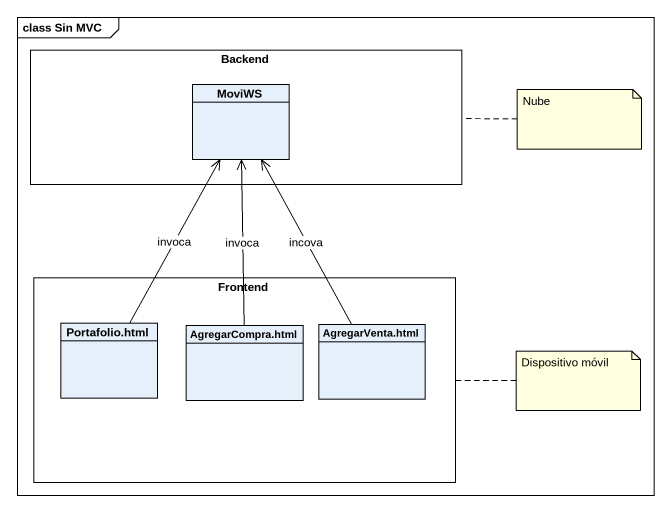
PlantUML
@startuml
mainframe class Sin MVC
hide circle
hide empty members
rectangle Backend {
  class MoviWS
}
rectangle Frontend {
  class "Portafolio.html" as Portafolio_html
  class "AgregarCompra.html" as AgregarCompra_html
  class "AgregarVenta.html" as AgregarVenta_html
}
Portafolio_html -up-> MoviWS : invoca
AgregarCompra_html -up-> MoviWS : invoca
AgregarVenta_html -up-> MoviWS : incova
note right of Backend : Nube
note right of Frontend : Dispositivo móvil
@enduml
